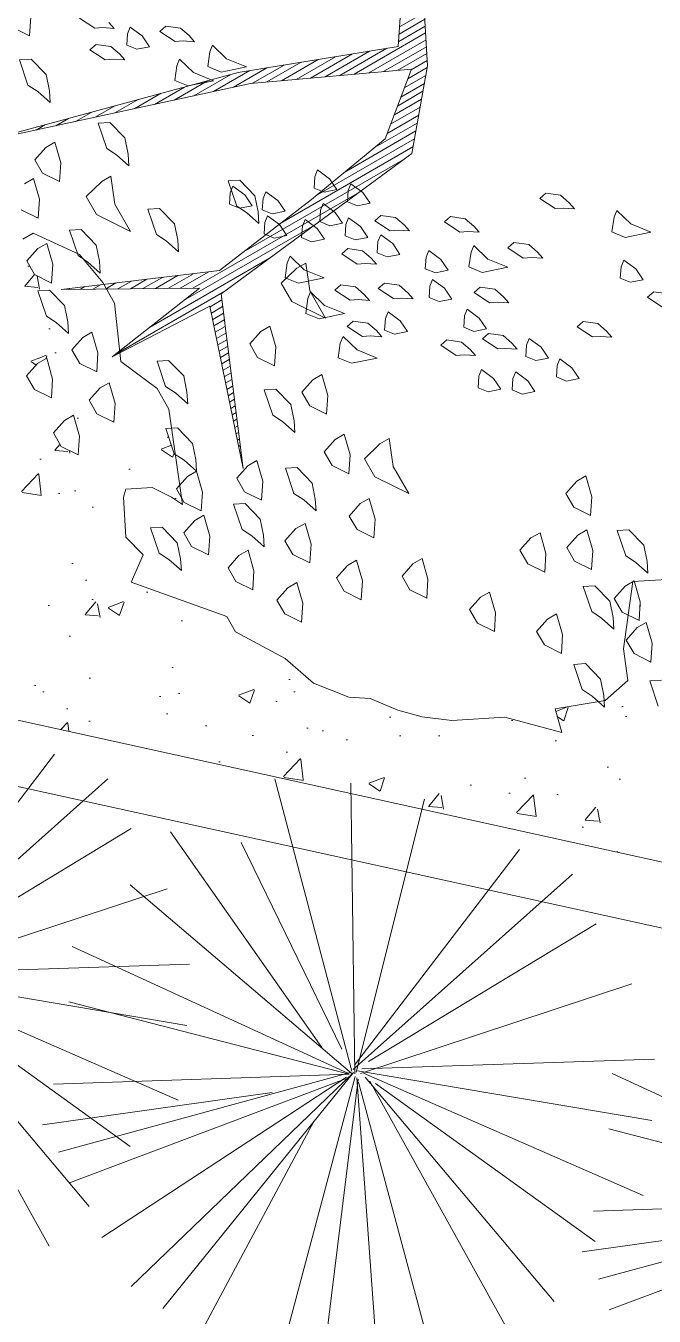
# Model space of a CAD drawing. Header units: metres. Extents: x 12093 to 20303, y 514 to 1412.
# Drawn here: x 19723.132 to 19724.595, y 698.431 to 701.434 of the extents above; entities that cross this region are included whole.
import ezdxf

# ---------------------------------------------------------------- set-up
doc = ezdxf.new("R2010")
doc.units = ezdxf.units.M
doc.layers.get('0').update_dxf_attribs({"lineweight": 13})
for name, color, linetype, lineweight in [('AMBI-GRASS', 104, 'Continuous', 20), ('ARBOLES', 52, 'Continuous', 13), ('grass', 64, 'Continuous', 13), ('MANZANAS-ORIGINALES', 147, 'Continuous', 9)]:
    doc.layers.add(name, color=color, linetype=linetype, lineweight=lineweight)
pattern_1 = [(50, (19136.99335, 73.14804), (0.36436934, -0.03187817), [0.0381, -0.4191]), (355, (19136.99335, 73.14804), (-0.07048565, 0.38211329), [0.03048, -0.33528]), (100.451, (19137.0237, 73.1454), (0.293885, 0.35023338), [0.03238, -0.35618]), (46.1842, (19136.99335, 73.24964), (0.54215808, -0.08408466), [0.05715, -0.62865]), (96.6356, (19137.03853, 73.24264), (0.47480847, 0.4948511), [0.04857, -0.53427]), (351.184, (19136.99335, 73.24964), (0.4748092, 0.49485024), [0.04572, -0.50292]), (21, (19137.04415, 73.22424), (0.30322976, -0.20453104), [0.0381, -0.4191]), (326, (19137.04415, 73.22424), (0.12360406, 0.36837593), [0.03048, -0.33528]), (71.4514, (19137.06942, 73.2072), (0.42683298, 0.16384572), [0.03238, -0.35618]), (37.5, (19136.99335, 73.14804), (0.006177207, 0.169110078), [0, -0.331216, 0, -0.34036, 0, -0.33655]), (7.5, (19136.99335, 73.14804), (0.133639325, 0.20036115), [0, -0.194056, 0, -0.323596, 0, -0.12827]), (327.5, (19136.88007, 73.14804), (0.27118119, -0.011457488), [0, -0.127, 0, -0.39624, 0, -0.52578]), (317.5, (19136.82927, 73.14804), (0.29625836, 0.05085298), [0, -0.1651, 0, -0.263144, 0, -0.37338])]

# ---------------------------------------------------------------- blocks, each defined once
blk = doc.blocks.new('ghgfghgh')
at = {"layer": 'ARBOLES', "lineweight": 20}
for p, q in [((20001.0953, 663.5894), (20001.1042, 663.7276)), ((20001.1301, 663.6982), (20001.1383, 663.5611)), ((20001.0965, 663.6076), (20001.1342, 663.6293)), ((20001.0972, 663.6184), (20001.1336, 663.6394)), ((20001.0306, 663.5487), (20001.1354, 663.6092)), ((20001.0958, 663.5967), (20001.1348, 663.6193)), ((20000.8603, 663.5513), (20001.0953, 663.5894)), ((20001.0093, 663.5468), (20001.0784, 663.5867)), ((20001.052, 663.5506), (20001.136, 663.5991)), ((20001.0734, 663.5525), (20001.1366, 663.589)), ((20000.9025, 663.5373), (20000.9527, 663.5663)), ((20000.9239, 663.5392), (20000.9778, 663.5704)), ((20000.9452, 663.5411), (20001.003, 663.5744)), ((20000.9666, 663.543), (20001.0281, 663.5785)), ((20000.9879, 663.5449), (20001.0532, 663.5826)), ((20001.0947, 663.5544), (20001.1372, 663.579)), ((20001.1141, 663.5552), (20001.1378, 663.5689)), ((20000.4846, 663.4496), (20000.8603, 663.5513)), ((20000.7953, 663.5171), (20000.8494, 663.5483)), ((20000.8242, 663.5234), (20000.8773, 663.554)), ((20000.8532, 663.5297), (20000.9025, 663.5581)), ((20001.1145, 663.5562), (20000.8784, 663.5351)), ((20000.8812, 663.5354), (20000.9276, 663.5622)), ((20001.0759, 663.4541), (20001.1145, 663.5562)), ((20001.1091, 663.5419), (20001.1378, 663.5585)), ((20001.1383, 663.5611), (20001.1151, 663.4324)), ((20000.8784, 663.5351), (20000.4846, 663.4496)), ((20000.7374, 663.5045), (20000.7814, 663.5299)), ((20000.7664, 663.5108), (20000.8154, 663.5391)), ((20001.099, 663.5152), (20001.1336, 663.5352)), ((20001.1041, 663.5285), (20001.1357, 663.5468)), ((20000.6795, 663.4919), (20000.7134, 663.5115)), ((20000.7085, 663.4982), (20000.7474, 663.5207)), ((20001.0889, 663.4885), (20001.1294, 663.5119)), ((20001.094, 663.5019), (20001.1315, 663.5236)), ((20000.6216, 663.4794), (20000.6455, 663.4931)), ((20000.6506, 663.4856), (20000.6795, 663.5023)), ((20001.0839, 663.4752), (20001.1273, 663.5003)), ((20000.5637, 663.4668), (20000.5775, 663.4747)), ((20000.5927, 663.4731), (20000.6115, 663.4839)), ((20001.0581, 663.4395), (20001.1231, 663.477)), ((20001.0788, 663.4619), (20001.1252, 663.4886)), ((20000.9678, 663.3651), (20001.0759, 663.4541)), ((20000.9733, 663.3697), (20001.1189, 663.4537)), ((20001.0157, 663.4046), (20001.121, 663.4654)), ((20000.9219, 663.3296), (20001.1168, 663.4421)), ((20001.1151, 663.4324), (20000.8351, 663.2264)), ((20000.8691, 663.2886), (20001.104, 663.4243)), ((20000.7938, 663.2347), (20001.0382, 663.3758)), ((20000.833, 663.2607), (20000.9678, 663.3651)), ((20000.7802, 663.2165), (20000.9723, 663.3274)), ((20000.73, 663.177), (20000.9065, 663.279)), ((20000.6008, 663.233), (20000.833, 663.2607)), ((20000.6837, 663.2337), (20000.7037, 663.2453)), ((20000.7021, 663.2339), (20000.7264, 663.248)), ((20000.7204, 663.2341), (20000.7492, 663.2507)), ((20000.7388, 663.2342), (20000.7719, 663.2534)), ((20000.7571, 663.2344), (20000.7947, 663.2561)), ((20000.7754, 663.2346), (20000.8174, 663.2588)), ((20000.8036, 663.2348), (20000.6008, 663.233)), ((20000.6103, 663.2331), (20000.6126, 663.2344)), ((20000.6287, 663.2332), (20000.6354, 663.2371)), ((20000.647, 663.2334), (20000.6581, 663.2398)), ((20000.6654, 663.2336), (20000.6809, 663.2425)), ((20000.6755, 663.1343), (20000.8036, 663.2348)), ((20000.6797, 663.1376), (20000.8406, 663.2305)), ((20000.8351, 663.2264), (20000.8676, 662.9704)), ((20000.8189, 663.2082), (20000.6755, 663.1343)), ((20000.8676, 662.9704), (20000.8189, 663.2082)), ((20000.8191, 663.2076), (20000.8362, 663.2175)), ((20000.821, 663.1983), (20000.8374, 663.2078)), ((20000.8229, 663.189), (20000.8387, 663.1981)), ((20000.8248, 663.1797), (20000.8399, 663.1884)), ((20000.8267, 663.1703), (20000.8411, 663.1787)), ((20000.8286, 663.161), (20000.8424, 663.169)), ((20000.8305, 663.1517), (20000.8436, 663.1592)), ((20000.8324, 663.1424), (20000.8448, 663.1495)), ((20000.8343, 663.133), (20000.8461, 663.1398)), ((20000.8362, 663.1237), (20000.8473, 663.1301)), ((20000.8381, 663.1144), (20000.8485, 663.1204)), ((20000.8401, 663.1051), (20000.8498, 663.1107)), ((20000.842, 663.0958), (20000.851, 663.101)), ((20000.8439, 663.0864), (20000.8522, 663.0913)), ((20000.8458, 663.0771), (20000.8535, 663.0816)), ((20000.8477, 663.0678), (20000.8547, 663.0718)), ((20000.8496, 663.0585), (20000.8559, 663.0621)), ((20000.8515, 663.0491), (20000.8572, 663.0524)), ((20000.8534, 663.0398), (20000.8584, 663.0427)), ((20000.8553, 663.0305), (20000.8597, 663.033)), ((20000.8572, 663.0212), (20000.8609, 663.0233)), ((20000.8591, 663.0118), (20000.8621, 663.0136)), ((20000.861, 663.0025), (20000.8634, 663.0039)), ((20000.8629, 662.9932), (20000.8646, 662.9941))]:
    blk.add_line(p, q, dxfattribs=at)
at = {"layer": 'grass'}
for p, q in [((20000.5543, 663.6051), (20000.5561, 663.6328)), ((20000.6499, 663.6161), (20000.6274, 663.631)), ((20000.6706, 663.6248), (20000.6784, 663.6159)), ((20000.5295, 663.6174), (20000.5543, 663.6051)), ((20000.6617, 663.617), (20000.6499, 663.6161)), ((20000.6784, 663.6159), (20000.6617, 663.617)), ((20000.698, 663.6079), (20000.6969, 663.5912)), ((20000.702, 663.6177), (20000.698, 663.6079)), ((20000.7196, 663.6048), (20000.702, 663.6177)), ((20000.7303, 663.589), (20000.7196, 663.6048)), ((20000.7452, 663.6115), (20000.7541, 663.6193)), ((20000.7677, 663.5966), (20000.7452, 663.6115)), ((20000.7541, 663.6193), (20000.7757, 663.6162)), ((20000.7757, 663.6162), (20000.7884, 663.6053)), ((20000.7884, 663.6053), (20000.7962, 663.5963)), ((20000.6428, 663.5847), (20000.6517, 663.5925)), ((20000.6517, 663.5925), (20000.6733, 663.5894)), ((20000.6733, 663.5894), (20000.686, 663.5785)), ((20000.6969, 663.5912), (20000.7116, 663.5852)), ((20000.7116, 663.5852), (20000.7303, 663.589)), ((20000.7795, 663.5975), (20000.7677, 663.5966)), ((20000.7962, 663.5963), (20000.7795, 663.5975)), ((20000.8227, 663.5912), (20000.8187, 663.5814)), ((20000.8432, 663.5714), (20000.8227, 663.5912)), ((20000.5393, 663.5698), (20000.5564, 663.5709)), ((20000.5518, 663.5327), (20000.5393, 663.5698)), ((20000.5564, 663.5709), (20000.5784, 663.5481)), ((20000.6653, 663.5698), (20000.6428, 663.5847)), ((20000.6771, 663.5707), (20000.6653, 663.5698)), ((20000.6938, 663.5696), (20000.6771, 663.5707)), ((20000.686, 663.5785), (20000.6938, 663.5696)), ((20000.7744, 663.5709), (20000.7704, 663.5611)), ((20000.7949, 663.5511), (20000.7744, 663.5709)), ((20000.8187, 663.5814), (20000.8156, 663.5598)), ((20000.8727, 663.5594), (20000.8432, 663.5714)), ((20000.5784, 663.5481), (20000.5833, 663.5243)), ((20000.7704, 663.5611), (20000.7673, 663.5395)), ((20000.8243, 663.5391), (20000.7949, 663.5511)), ((20000.8156, 663.5598), (20000.8352, 663.5518)), ((20000.8352, 663.5518), (20000.8727, 663.5594)), ((20000.5661, 663.5233), (20000.5518, 663.5327)), ((20000.7673, 663.5395), (20000.7869, 663.5315)), ((20000.7869, 663.5315), (20000.8243, 663.5391)), ((20000.5843, 663.5072), (20000.5661, 663.5233)), ((20000.5833, 663.5243), (20000.5843, 663.5072)), ((20000.6549, 663.477), (20000.672, 663.478)), ((20000.6674, 663.4399), (20000.6549, 663.477)), ((20000.672, 663.478), (20000.694, 663.4553)), ((20000.694, 663.4553), (20000.6989, 663.4315)), ((20000.5779, 663.4414), (20000.5618, 663.4233)), ((20000.5912, 663.4491), (20000.5779, 663.4414)), ((20000.5999, 663.4187), (20000.5912, 663.4491)), ((20000.6818, 663.4305), (20000.6674, 663.4399)), ((20000.5618, 663.4233), (20000.5733, 663.4033)), ((20000.5981, 663.3911), (20000.5999, 663.4187)), ((20000.6999, 663.4144), (20000.6818, 663.4305)), ((20000.6989, 663.4315), (20000.6999, 663.4144)), ((20000.56, 663.3956), (20000.5467, 663.388)), ((20000.5687, 663.3652), (20000.56, 663.3956)), ((20000.5733, 663.4033), (20000.5981, 663.3911)), ((20000.6733, 663.399), (20000.66, 663.3913)), ((20000.6792, 663.3581), (20000.6733, 663.399)), ((20000.9727, 663.3984), (20000.9716, 663.3817)), ((20000.9767, 663.4082), (20000.9727, 663.3984)), ((20000.9943, 663.3953), (20000.9767, 663.4082)), ((20000.66, 663.3913), (20000.6373, 663.3693)), ((20000.8457, 663.3922), (20000.8629, 663.3932)), ((20000.8583, 663.3551), (20000.8457, 663.3922)), ((20000.8527, 663.3845), (20000.8486, 663.3747)), ((20000.8703, 663.3716), (20000.8527, 663.3845)), ((20000.8629, 663.3932), (20000.8849, 663.3704)), ((20000.9716, 663.3817), (20000.9863, 663.3756)), ((20000.9863, 663.3756), (20001.005, 663.3794)), ((20001.005, 663.3794), (20000.9943, 663.3953)), ((20001.0217, 663.3783), (20001.0206, 663.3616)), ((20001.0257, 663.3881), (20001.0217, 663.3783)), ((20001.0433, 663.3752), (20001.0257, 663.3881)), ((20000.567, 663.3376), (20000.5687, 663.3652)), ((20000.6373, 663.3693), (20000.6526, 663.3427)), ((20000.7023, 663.3182), (20000.6792, 663.3581)), ((20000.8486, 663.3747), (20000.8475, 663.358)), ((20000.8475, 663.358), (20000.8622, 663.352)), ((20000.881, 663.3558), (20000.8703, 663.3716)), ((20000.8849, 663.3704), (20000.8897, 663.3466)), ((20000.8968, 663.3665), (20000.8957, 663.3498)), ((20000.9008, 663.3763), (20000.8968, 663.3665)), ((20000.9184, 663.3634), (20000.9008, 663.3763)), ((20000.9291, 663.3476), (20000.9184, 663.3634)), ((20000.9852, 663.3589), (20000.9812, 663.3491)), ((20001.0028, 663.346), (20000.9852, 663.3589)), ((20001.0206, 663.3616), (20001.0353, 663.3556)), ((20001.0353, 663.3556), (20001.054, 663.3594)), ((20001.054, 663.3594), (20001.0433, 663.3752)), ((20001.3028, 663.3664), (20001.3118, 663.3742)), ((20001.3254, 663.3515), (20001.3028, 663.3664)), ((20001.3118, 663.3742), (20001.3334, 663.3711)), ((20001.3334, 663.3711), (20001.3461, 663.3601)), ((20001.3461, 663.3601), (20001.3539, 663.3512)), ((20000.5421, 663.3499), (20000.567, 663.3376)), ((20000.6526, 663.3427), (20000.7023, 663.3182)), ((20000.7278, 663.3507), (20000.745, 663.3517)), ((20000.7404, 663.3136), (20000.7278, 663.3507)), ((20000.745, 663.3517), (20000.767, 663.329)), ((20000.8726, 663.3456), (20000.8583, 663.3551)), ((20000.8622, 663.352), (20000.881, 663.3558)), ((20000.8908, 663.3295), (20000.8726, 663.3456)), ((20000.8897, 663.3466), (20000.8908, 663.3295)), ((20000.8957, 663.3498), (20000.9104, 663.3438)), ((20000.9035, 663.3409), (20000.8994, 663.3311)), ((20000.9211, 663.328), (20000.9035, 663.3409)), ((20000.9104, 663.3438), (20000.9291, 663.3476)), ((20000.9812, 663.3491), (20000.9801, 663.3324)), ((20001.0135, 663.3302), (20001.0028, 663.346)), ((20001.0607, 663.3338), (20001.0696, 663.3416)), ((20001.0696, 663.3416), (20001.0912, 663.3385)), ((20001.163, 663.332), (20001.1719, 663.3398)), ((20001.1719, 663.3398), (20001.1935, 663.3367)), ((20001.3372, 663.3523), (20001.3254, 663.3515)), ((20001.3539, 663.3512), (20001.3372, 663.3523)), ((20001.4118, 663.339), (20001.4087, 663.3174)), ((20001.4158, 663.3488), (20001.4118, 663.339)), ((20001.4363, 663.329), (20001.4158, 663.3488)), ((20000.6127, 663.3197), (20000.6299, 663.3207)), ((20000.6299, 663.3207), (20000.6519, 663.298)), ((20000.767, 663.329), (20000.7718, 663.3052)), ((20000.8994, 663.3311), (20000.8983, 663.3144)), ((20000.9318, 663.3121), (20000.9211, 663.328)), ((20000.9545, 663.3257), (20000.9534, 663.309)), ((20000.9585, 663.3355), (20000.9545, 663.3257)), ((20000.9761, 663.3226), (20000.9585, 663.3355)), ((20000.9868, 663.3068), (20000.9761, 663.3226)), ((20000.9801, 663.3324), (20000.9948, 663.3264)), ((20000.9948, 663.3264), (20001.0135, 663.3302)), ((20001.0184, 663.3282), (20001.0173, 663.3115)), ((20001.0224, 663.338), (20001.0184, 663.3282)), ((20001.04, 663.3251), (20001.0224, 663.338)), ((20001.0507, 663.3093), (20001.04, 663.3251)), ((20001.0832, 663.3189), (20001.0607, 663.3338)), ((20001.0912, 663.3385), (20001.1039, 663.3276)), ((20001.1039, 663.3276), (20001.1117, 663.3187)), ((20001.1855, 663.3171), (20001.163, 663.332)), ((20001.1935, 663.3367), (20001.2062, 663.3258)), ((20001.2062, 663.3258), (20001.214, 663.3169)), ((20001.4657, 663.317), (20001.4363, 663.329)), ((20000.5593, 663.3153), (20000.5442, 663.3066)), ((20000.6277, 663.2842), (20000.5593, 663.3153)), ((20000.6253, 663.2826), (20000.6127, 663.3197)), ((20000.7547, 663.3041), (20000.7404, 663.3136)), ((20000.7729, 663.288), (20000.7547, 663.3041)), ((20000.7718, 663.3052), (20000.7729, 663.288)), ((20000.8983, 663.3144), (20000.913, 663.3084)), ((20000.913, 663.3084), (20000.9318, 663.3121)), ((20000.9534, 663.309), (20000.9681, 663.303)), ((20000.9681, 663.303), (20000.9868, 663.3068)), ((20001.0173, 663.3115), (20001.032, 663.3055)), ((20001.032, 663.3055), (20001.0507, 663.3093)), ((20001.0654, 663.3033), (20001.0643, 663.2866)), ((20001.0694, 663.3131), (20001.0654, 663.3033)), ((20001.087, 663.3002), (20001.0694, 663.3131)), ((20001.095, 663.3198), (20001.0832, 663.3189)), ((20001.1117, 663.3187), (20001.095, 663.3198)), ((20001.1973, 663.318), (20001.1855, 663.3171)), ((20001.214, 663.3169), (20001.1973, 663.318)), ((20001.2561, 663.294), (20001.265, 663.3018)), ((20001.265, 663.3018), (20001.2866, 663.2987)), ((20001.4087, 663.3174), (20001.4283, 663.3094)), ((20001.4283, 663.3094), (20001.4657, 663.317)), ((20000.5662, 663.2928), (20000.5501, 663.2747)), ((20000.5795, 663.3005), (20000.5662, 663.2928)), ((20000.5882, 663.2701), (20000.5795, 663.3005)), ((20000.6396, 663.2732), (20000.6253, 663.2826)), ((20000.6615, 663.2432), (20000.6277, 663.2842)), ((20000.6519, 663.298), (20000.6568, 663.2742)), ((20001.0122, 663.285), (20001.0211, 663.2928)), ((20001.0347, 663.2701), (20001.0122, 663.285)), ((20001.0211, 663.2928), (20001.0427, 663.2897)), ((20001.0427, 663.2897), (20001.0554, 663.2788)), ((20001.0643, 663.2866), (20001.079, 663.2806)), ((20001.079, 663.2806), (20001.0977, 663.2843)), ((20001.0977, 663.2843), (20001.087, 663.3002)), ((20001.14, 663.2899), (20001.136, 663.2801)), ((20001.1576, 663.277), (20001.14, 663.2899)), ((20001.202, 663.2875), (20001.1989, 663.2659)), ((20001.206, 663.2973), (20001.202, 663.2875)), ((20001.2265, 663.2775), (20001.206, 663.2973)), ((20001.2786, 663.279), (20001.2561, 663.294)), ((20001.2866, 663.2987), (20001.2993, 663.2877)), ((20001.2993, 663.2877), (20001.3071, 663.2788)), ((20000.5501, 663.2747), (20000.5616, 663.2547)), ((20000.5864, 663.2424), (20000.5882, 663.2701)), ((20000.6578, 663.257), (20000.6396, 663.2732)), ((20000.6568, 663.2742), (20000.6578, 663.257)), ((20000.9463, 663.264), (20000.9235, 663.242)), ((20000.9324, 663.2718), (20000.9293, 663.2502)), ((20000.9364, 663.2816), (20000.9324, 663.2718)), ((20000.9569, 663.2618), (20000.9364, 663.2816)), ((20000.9596, 663.2717), (20000.9463, 663.264)), ((20000.9655, 663.2308), (20000.9596, 663.2717)), ((20001.0465, 663.271), (20001.0347, 663.2701)), ((20001.0632, 663.2699), (20001.0465, 663.271)), ((20001.0554, 663.2788), (20001.0632, 663.2699)), ((20001.136, 663.2801), (20001.1349, 663.2634)), ((20001.1349, 663.2634), (20001.1496, 663.2574)), ((20001.1683, 663.2612), (20001.1576, 663.277)), ((20001.1989, 663.2659), (20001.2185, 663.2579)), ((20001.2185, 663.2579), (20001.2559, 663.2655)), ((20001.2559, 663.2655), (20001.2265, 663.2775)), ((20001.2904, 663.2799), (20001.2786, 663.279)), ((20001.3071, 663.2788), (20001.2904, 663.2799)), ((20001.4221, 663.2662), (20001.4209, 663.2495)), ((20001.4261, 663.276), (20001.4221, 663.2662)), ((20001.4437, 663.2631), (20001.4261, 663.276)), ((20000.5616, 663.2547), (20000.5864, 663.2424)), ((20000.9293, 663.2502), (20000.9489, 663.2422)), ((20000.9489, 663.2422), (20000.9863, 663.2498)), ((20000.9863, 663.2498), (20000.9569, 663.2618)), ((20001.1456, 663.2476), (20001.1416, 663.2378)), ((20001.1632, 663.2347), (20001.1456, 663.2476)), ((20001.1496, 663.2574), (20001.1683, 663.2612)), ((20001.4209, 663.2495), (20001.4356, 663.2434)), ((20001.4356, 663.2434), (20001.4544, 663.2472)), ((20001.4544, 663.2472), (20001.4437, 663.2631)), ((20000.5665, 663.2309), (20000.5836, 663.232)), ((20000.579, 663.1938), (20000.5665, 663.2309)), ((20000.5836, 663.232), (20000.6056, 663.2092)), ((20000.6789, 663.2129), (20000.6615, 663.2432)), ((20000.9235, 663.242), (20000.9389, 663.2154)), ((20000.9665, 663.2293), (20000.9625, 663.2195)), ((20000.9885, 663.1909), (20000.9655, 663.2308)), ((20000.987, 663.2095), (20000.9665, 663.2293)), ((20001.0019, 663.232), (20001.0109, 663.2398)), ((20001.0244, 663.2171), (20001.0019, 663.232)), ((20001.0109, 663.2398), (20001.0325, 663.2367)), ((20001.0325, 663.2367), (20001.0452, 663.2257)), ((20001.0452, 663.2257), (20001.053, 663.2168)), ((20001.0659, 663.2344), (20001.0748, 663.2422)), ((20001.0884, 663.2195), (20001.0659, 663.2344)), ((20001.0748, 663.2422), (20001.0964, 663.2391)), ((20001.0964, 663.2391), (20001.1091, 663.2282)), ((20001.1091, 663.2282), (20001.1169, 663.2193)), ((20001.1416, 663.2378), (20001.1405, 663.2211)), ((20001.1739, 663.2189), (20001.1632, 663.2347)), ((20001.2064, 663.2285), (20001.2153, 663.2363)), ((20001.2289, 663.2135), (20001.2064, 663.2285)), ((20001.2153, 663.2363), (20001.237, 663.2332)), ((20001.237, 663.2332), (20001.2497, 663.2222)), ((20001.461, 663.2216), (20001.47, 663.2294)), ((20001.47, 663.2294), (20001.4916, 663.2263)), ((20000.6056, 663.2092), (20000.6105, 663.1854)), ((20000.688, 663.1274), (20000.6789, 663.2129)), ((20000.9389, 663.2154), (20000.9885, 663.1909)), ((20000.9625, 663.2195), (20000.9594, 663.1979)), ((20001.0164, 663.1975), (20000.987, 663.2095)), ((20001.0363, 663.218), (20001.0244, 663.2171)), ((20001.053, 663.2168), (20001.0363, 663.218)), ((20001.1002, 663.2204), (20001.0884, 663.2195)), ((20001.1169, 663.2193), (20001.1002, 663.2204)), ((20001.1405, 663.2211), (20001.1552, 663.2151)), ((20001.1552, 663.2151), (20001.1739, 663.2189)), ((20001.2407, 663.2144), (20001.2289, 663.2135)), ((20001.2574, 663.2133), (20001.2407, 663.2144)), ((20001.2497, 663.2222), (20001.2574, 663.2133)), ((20001.4835, 663.2067), (20001.461, 663.2216)), ((20000.5934, 663.1844), (20000.579, 663.1938)), ((20000.9594, 663.1979), (20000.979, 663.1899)), ((20000.979, 663.1899), (20001.0164, 663.1975)), ((20001.0764, 663.1901), (20001.0752, 663.1734)), ((20001.0804, 663.1999), (20001.0764, 663.1901)), ((20001.098, 663.187), (20001.0804, 663.1999)), ((20001.1924, 663.1942), (20001.1913, 663.1775)), ((20001.1964, 663.204), (20001.1924, 663.1942)), ((20001.214, 663.191), (20001.1964, 663.204)), ((20001.2247, 663.1752), (20001.214, 663.191)), ((20000.6115, 663.1683), (20000.5934, 663.1844)), ((20000.6105, 663.1854), (20000.6115, 663.1683)), ((20000.6458, 663.1703), (20000.6325, 663.1627)), ((20000.6545, 663.1399), (20000.6458, 663.1703)), ((20000.8934, 663.1714), (20000.8773, 663.1533)), ((20000.9067, 663.1791), (20000.8934, 663.1714)), ((20000.9154, 663.1487), (20000.9067, 663.1791)), ((20001.0202, 663.1787), (20001.0291, 663.1865)), ((20001.0427, 663.1638), (20001.0202, 663.1787)), ((20001.0291, 663.1865), (20001.0507, 663.1834)), ((20001.0507, 663.1834), (20001.0634, 663.1725)), ((20001.0634, 663.1725), (20001.0712, 663.1636)), ((20001.0752, 663.1734), (20001.0899, 663.1674)), ((20001.0899, 663.1674), (20001.1087, 663.1712)), ((20001.1087, 663.1712), (20001.098, 663.187)), ((20001.1913, 663.1775), (20001.206, 663.1714)), ((20001.206, 663.1714), (20001.2247, 663.1752)), ((20001.3575, 663.1782), (20001.3664, 663.186)), ((20001.38, 663.1632), (20001.3575, 663.1782)), ((20001.3664, 663.186), (20001.388, 663.1828)), ((20001.388, 663.1828), (20001.4007, 663.1719)), ((20001.4007, 663.1719), (20001.4085, 663.163)), ((20000.6325, 663.1627), (20000.6164, 663.1445)), ((20000.8773, 663.1533), (20000.8888, 663.1333)), ((20001.0102, 663.1542), (20001.0071, 663.1326)), ((20001.0142, 663.164), (20001.0102, 663.1542)), ((20001.0347, 663.1442), (20001.0142, 663.164)), ((20001.0545, 663.1647), (20001.0427, 663.1638)), ((20001.0712, 663.1636), (20001.0545, 663.1647)), ((20001.1577, 663.1512), (20001.1666, 663.159)), ((20001.1802, 663.1362), (20001.1577, 663.1512)), ((20001.1666, 663.159), (20001.1882, 663.1558)), ((20001.1882, 663.1558), (20001.2009, 663.1449)), ((20001.2187, 663.1605), (20001.2276, 663.1683)), ((20001.2412, 663.1456), (20001.2187, 663.1605)), ((20001.2276, 663.1683), (20001.2492, 663.1652)), ((20001.2492, 663.1652), (20001.2619, 663.1543)), ((20001.2619, 663.1543), (20001.2697, 663.1454)), ((20001.2835, 663.1512), (20001.2824, 663.1345)), ((20001.2875, 663.161), (20001.2835, 663.1512)), ((20001.3051, 663.1481), (20001.2875, 663.161)), ((20001.3918, 663.1641), (20001.38, 663.1632)), ((20001.4085, 663.163), (20001.3918, 663.1641)), ((20000.5793, 663.1319), (20000.566, 663.1243)), ((20000.588, 663.1015), (20000.5793, 663.1319)), ((20000.6164, 663.1445), (20000.6279, 663.1245)), ((20000.6527, 663.1123), (20000.6545, 663.1399)), ((20000.8888, 663.1333), (20000.9136, 663.121)), ((20000.9136, 663.121), (20000.9154, 663.1487)), ((20001.0071, 663.1326), (20001.0267, 663.1246)), ((20001.0267, 663.1246), (20001.0641, 663.1322)), ((20001.0641, 663.1322), (20001.0347, 663.1442)), ((20001.192, 663.1371), (20001.1802, 663.1362)), ((20001.2087, 663.136), (20001.192, 663.1371)), ((20001.2009, 663.1449), (20001.2087, 663.136)), ((20001.253, 663.1465), (20001.2412, 663.1456)), ((20001.2697, 663.1454), (20001.253, 663.1465)), ((20001.2824, 663.1345), (20001.2971, 663.1285)), ((20001.2971, 663.1285), (20001.3158, 663.1323)), ((20001.3158, 663.1323), (20001.3051, 663.1481)), ((20001.3325, 663.1312), (20001.3285, 663.1214)), ((20001.3501, 663.1182), (20001.3325, 663.1312)), ((20000.566, 663.1243), (20000.5499, 663.1061)), ((20000.6279, 663.1245), (20000.6527, 663.1123)), ((20000.7412, 663.0875), (20000.688, 663.1274)), ((20000.7412, 663.1279), (20000.7583, 663.1289)), ((20000.7538, 663.0908), (20000.7412, 663.1279)), ((20000.7583, 663.1289), (20000.7804, 663.1062)), ((20001.2174, 663.1153), (20001.2134, 663.1055)), ((20001.235, 663.1024), (20001.2174, 663.1153)), ((20001.2675, 663.112), (20001.2635, 663.1022)), ((20001.2851, 663.0991), (20001.2675, 663.112)), ((20001.3285, 663.1214), (20001.3274, 663.1046)), ((20001.3608, 663.1024), (20001.3501, 663.1182)), ((20000.5499, 663.1061), (20000.5614, 663.0862)), ((20000.5862, 663.0739), (20000.588, 663.1015)), ((20000.6709, 663.0962), (20000.6576, 663.0885)), ((20000.6796, 663.0657), (20000.6709, 663.0962)), ((20000.7804, 663.1062), (20000.7852, 663.0824)), ((20000.9699, 663.1003), (20000.9538, 663.0822)), ((20000.9832, 663.108), (20000.9699, 663.1003)), ((20000.9919, 663.0776), (20000.9832, 663.108)), ((20001.2134, 663.1055), (20001.2123, 663.0888)), ((20001.2457, 663.0866), (20001.235, 663.1024)), ((20001.2635, 663.1022), (20001.2624, 663.0855)), ((20001.2958, 663.0833), (20001.2851, 663.0991)), ((20001.3274, 663.1046), (20001.3421, 663.0986)), ((20001.3421, 663.0986), (20001.3608, 663.1024)), ((20000.5614, 663.0862), (20000.5862, 663.0739)), ((20000.6576, 663.0885), (20000.6415, 663.0703)), ((20000.7587, 663.0573), (20000.7412, 663.0875)), ((20000.7681, 663.0814), (20000.7538, 663.0908)), ((20000.7862, 663.0652), (20000.7681, 663.0814)), ((20000.7852, 663.0824), (20000.7862, 663.0652)), ((20000.8985, 663.0857), (20000.9157, 663.0868)), ((20000.9111, 663.0487), (20000.8985, 663.0857)), ((20000.9157, 663.0868), (20000.9377, 663.064)), ((20000.9538, 663.0822), (20000.9653, 663.0622)), ((20000.9901, 663.05), (20000.9919, 663.0776)), ((20001.2123, 663.0888), (20001.227, 663.0828)), ((20001.227, 663.0828), (20001.2457, 663.0866)), ((20001.2624, 663.0855), (20001.2771, 663.0795)), ((20001.2771, 663.0795), (20001.2958, 663.0833)), ((20000.6415, 663.0703), (20000.653, 663.0504)), ((20000.6778, 663.0381), (20000.6796, 663.0657)), ((20000.7788, 662.9176), (20000.7587, 663.0573)), ((20000.9377, 663.064), (20000.9425, 663.0402)), ((20000.9653, 663.0622), (20000.9901, 663.05)), ((20000.6054, 663.0406), (20000.5893, 663.0225)), ((20000.6187, 663.0483), (20000.6054, 663.0406)), ((20000.6274, 663.0179), (20000.6187, 663.0483)), ((20000.653, 663.0504), (20000.6778, 663.0381)), ((20000.9254, 663.0392), (20000.9111, 663.0487)), ((20000.9436, 663.0231), (20000.9254, 663.0392)), ((20000.9425, 663.0402), (20000.9436, 663.0231)), ((20000.5893, 663.0225), (20000.6008, 663.0025)), ((20000.6256, 662.9903), (20000.6274, 663.0179)), ((20000.754, 663.0289), (20000.7712, 663.0299)), ((20000.7666, 662.9918), (20000.754, 663.0289)), ((20000.7712, 663.0299), (20000.7932, 663.0072)), ((20001.016, 663.0206), (20001.0027, 663.0129)), ((20001.0247, 662.9901), (20001.016, 663.0206)), ((20000.6008, 663.0025), (20000.6256, 662.9903)), ((20000.7932, 663.0072), (20000.798, 662.9834)), ((20001.0027, 663.0129), (20000.9865, 662.9947)), ((20001.0684, 663.0065), (20001.0456, 662.9845)), ((20001.0817, 663.0142), (20001.0684, 663.0065)), ((20001.0876, 662.9733), (20001.0817, 663.0142)), ((20000.7809, 662.9824), (20000.7666, 662.9918)), ((20000.7991, 662.9663), (20000.7809, 662.9824)), ((20000.798, 662.9834), (20000.7991, 662.9663)), ((20000.8649, 662.9839), (20000.8658, 662.9844)), ((20000.8876, 662.9819), (20000.8743, 662.9742)), ((20000.8963, 662.9515), (20000.8876, 662.9819)), ((20000.9865, 662.9947), (20000.9981, 662.9748)), ((20001.0229, 662.9625), (20001.0247, 662.9901)), ((20001.0456, 662.9845), (20001.061, 662.9579)), ((20000.7991, 662.9663), (20000.7858, 662.9586)), ((20000.8078, 662.9358), (20000.7991, 662.9663)), ((20000.8743, 662.9742), (20000.8582, 662.9561)), ((20000.8668, 662.9746), (20000.8671, 662.9747)), ((20000.9295, 662.9707), (20000.9467, 662.9717)), ((20000.9421, 662.9336), (20000.9295, 662.9707)), ((20000.9467, 662.9717), (20000.9687, 662.9489)), ((20000.9981, 662.9748), (20001.0229, 662.9625)), ((20001.1106, 662.9334), (20001.0876, 662.9733)), ((20000.6953, 662.94), (20000.7343, 662.9423)), ((20000.7343, 662.9423), (20000.7625, 662.9284)), ((20000.7858, 662.9586), (20000.7697, 662.9404)), ((20000.8582, 662.9561), (20000.8697, 662.9361)), ((20000.8945, 662.9238), (20000.8963, 662.9515)), ((20000.9687, 662.9489), (20000.9735, 662.9251)), ((20001.061, 662.9579), (20001.1106, 662.9334)), ((20001.3572, 662.9516), (20001.3411, 662.9334)), ((20001.3705, 662.9593), (20001.3572, 662.9516)), ((20001.3792, 662.9288), (20001.3705, 662.9593)), ((20000.6921, 662.928), (20000.6953, 662.94)), ((20000.6956, 662.8695), (20000.6921, 662.928)), ((20000.7625, 662.9284), (20000.7788, 662.9176)), ((20000.7697, 662.9404), (20000.7812, 662.9205)), ((20000.806, 662.9082), (20000.8078, 662.9358)), ((20000.8697, 662.9361), (20000.8945, 662.9238)), ((20000.9564, 662.9241), (20000.9421, 662.9336)), ((20000.9746, 662.908), (20000.9564, 662.9241)), ((20000.9735, 662.9251), (20000.9746, 662.908)), ((20001.0526, 662.9264), (20001.0393, 662.9188)), ((20001.0613, 662.896), (20001.0526, 662.9264)), ((20001.3411, 662.9334), (20001.3526, 662.9135)), ((20001.3774, 662.9012), (20001.3792, 662.9288)), ((20000.7812, 662.9205), (20000.806, 662.9082)), ((20000.8536, 662.9179), (20000.8707, 662.919)), ((20000.8661, 662.8809), (20000.8536, 662.9179)), ((20000.8707, 662.919), (20000.8927, 662.8962)), ((20001.0393, 662.9188), (20001.0232, 662.9006)), ((20001.3526, 662.9135), (20001.3774, 662.9012)), ((20000.7965, 662.8939), (20000.7804, 662.8757)), ((20000.8098, 662.9016), (20000.7965, 662.8939)), ((20000.8185, 662.8711), (20000.8098, 662.9016)), ((20000.8927, 662.8962), (20000.8976, 662.8724)), ((20000.9584, 662.8898), (20000.9451, 662.8822)), ((20000.9672, 662.8594), (20000.9584, 662.8898)), ((20001.0232, 662.9006), (20001.0347, 662.8807)), ((20001.0595, 662.8684), (20001.0613, 662.896)), ((20000.7207, 662.8437), (20000.6956, 662.8695)), ((20000.7318, 662.8831), (20000.749, 662.8841)), ((20000.7444, 662.846), (20000.7318, 662.8831)), ((20000.749, 662.8841), (20000.771, 662.8614)), ((20000.7804, 662.8757), (20000.7919, 662.8558)), ((20000.8168, 662.8435), (20000.8185, 662.8711)), ((20000.8804, 662.8714), (20000.8661, 662.8809)), ((20000.8986, 662.8553), (20000.8804, 662.8714)), ((20000.8976, 662.8724), (20000.8986, 662.8553)), ((20000.9451, 662.8822), (20000.929, 662.864)), ((20001.0347, 662.8807), (20001.0595, 662.8684)), ((20001.2899, 662.8685), (20001.2738, 662.8503)), ((20001.3032, 662.8761), (20001.2899, 662.8685)), ((20001.3119, 662.8457), (20001.3032, 662.8761)), ((20001.3585, 662.8726), (20001.3424, 662.8544)), ((20001.3718, 662.8802), (20001.3585, 662.8726)), ((20001.3805, 662.8498), (20001.3718, 662.8802)), ((20001.4165, 662.8795), (20001.4337, 662.8805)), ((20001.4291, 662.8424), (20001.4165, 662.8795)), ((20001.4337, 662.8805), (20001.4557, 662.8578)), ((20000.771, 662.8614), (20000.7758, 662.8376)), ((20000.7919, 662.8558), (20000.8168, 662.8435)), ((20000.8748, 662.8504), (20000.8615, 662.8427)), ((20000.8835, 662.82), (20000.8748, 662.8504)), ((20000.929, 662.864), (20000.9406, 662.844)), ((20000.9654, 662.8318), (20000.9672, 662.8594)), ((20001.2738, 662.8503), (20001.2853, 662.8303)), ((20001.3424, 662.8544), (20001.3539, 662.8345)), ((20001.3787, 662.8222), (20001.3805, 662.8498)), ((20001.4557, 662.8578), (20001.4606, 662.834)), ((20000.7035, 662.8035), (20000.7207, 662.8437)), ((20000.7587, 662.8366), (20000.7444, 662.846)), ((20000.7769, 662.8205), (20000.7587, 662.8366)), ((20000.7758, 662.8376), (20000.7769, 662.8205)), ((20000.8615, 662.8427), (20000.8454, 662.8246)), ((20000.9406, 662.844), (20000.9654, 662.8318)), ((20001.0206, 662.8282), (20001.0045, 662.81)), ((20001.0339, 662.8359), (20001.0206, 662.8282)), ((20001.0426, 662.8055), (20001.0339, 662.8359)), ((20001.1168, 662.8305), (20001.1007, 662.8124)), ((20001.1301, 662.8382), (20001.1168, 662.8305)), ((20001.1388, 662.8078), (20001.1301, 662.8382)), ((20001.2853, 662.8303), (20001.3102, 662.8181)), ((20001.3102, 662.8181), (20001.3119, 662.8457)), ((20001.3539, 662.8345), (20001.3787, 662.8222)), ((20001.4434, 662.8329), (20001.4291, 662.8424)), ((20001.4616, 662.8168), (20001.4434, 662.8329)), ((20001.4606, 662.834), (20001.4616, 662.8168)), ((20000.8454, 662.8246), (20000.8569, 662.8046)), ((20000.8817, 662.7924), (20000.8835, 662.82)), ((20001.0045, 662.81), (20001.016, 662.7901)), ((20001.1007, 662.8124), (20001.1122, 662.7924)), ((20000.8435, 662.7532), (20000.7035, 662.8035)), ((20000.8569, 662.8046), (20000.8817, 662.7924)), ((20000.9332, 662.7954), (20000.917, 662.7773)), ((20000.9465, 662.8031), (20000.9332, 662.7954)), ((20000.9552, 662.7727), (20000.9465, 662.8031)), ((20001.016, 662.7901), (20001.0408, 662.7778)), ((20001.0408, 662.7778), (20001.0426, 662.8055)), ((20001.1122, 662.7924), (20001.137, 662.7802)), ((20001.137, 662.7802), (20001.1388, 662.8078)), ((20001.3664, 662.7974), (20001.3836, 662.7984)), ((20001.379, 662.7603), (20001.3664, 662.7974)), ((20001.3836, 662.7984), (20001.4056, 662.7756)), ((20001.4283, 662.7976), (20001.4122, 662.7795)), ((20001.4392, 662.8046), (20001.4255, 662.7059)), ((20001.4416, 662.8053), (20001.4283, 662.7976)), ((20001.4977, 662.8081), (20001.4392, 662.8046)), ((20001.4503, 662.7749), (20001.4416, 662.8053)), ((20000.917, 662.7773), (20000.9286, 662.7573)), ((20000.9534, 662.7451), (20000.9552, 662.7727)), ((20001.216, 662.7815), (20001.1999, 662.7633)), ((20001.2293, 662.7891), (20001.216, 662.7815)), ((20001.2381, 662.7587), (20001.2293, 662.7891)), ((20001.4056, 662.7756), (20001.4104, 662.7519)), ((20001.4122, 662.7795), (20001.4237, 662.7595)), ((20001.4486, 662.7473), (20001.4503, 662.7749)), ((20000.8566, 662.7305), (20000.8435, 662.7532)), ((20000.9286, 662.7573), (20000.9534, 662.7451)), ((20001.1999, 662.7633), (20001.2115, 662.7434)), ((20001.2363, 662.7311), (20001.2381, 662.7587)), ((20001.3276, 662.7572), (20001.3143, 662.7495)), ((20001.3363, 662.7268), (20001.3276, 662.7572)), ((20001.3933, 662.7508), (20001.379, 662.7603)), ((20001.4237, 662.7595), (20001.4486, 662.7473)), ((20001.2115, 662.7434), (20001.2363, 662.7311)), ((20001.3143, 662.7495), (20001.2982, 662.7314)), ((20001.4115, 662.7347), (20001.3933, 662.7508)), ((20001.4104, 662.7519), (20001.4115, 662.7347)), ((20001.4458, 662.7368), (20001.4296, 662.7186)), ((20001.459, 662.7445), (20001.4458, 662.7368)), ((20001.4678, 662.714), (20001.459, 662.7445)), ((20000.9294, 662.6918), (20000.8566, 662.7305)), ((20001.2982, 662.7314), (20001.3097, 662.7114)), ((20001.3345, 662.6991), (20001.3363, 662.7268)), ((20001.4296, 662.7186), (20001.4412, 662.6987)), ((20001.3097, 662.7114), (20001.3345, 662.6991)), ((20001.4255, 662.7059), (20001.4322, 662.6594)), ((20001.4412, 662.6987), (20001.466, 662.6864)), ((20001.466, 662.6864), (20001.4678, 662.714)), ((20000.9707, 662.6552), (20000.9294, 662.6918)), ((20001.3527, 662.683), (20001.3698, 662.6841)), ((20001.3652, 662.6459), (20001.3527, 662.683)), ((20001.3698, 662.6841), (20001.3918, 662.6613)), ((20001.3918, 662.6613), (20001.3967, 662.6375)), ((20001.4322, 662.6594), (20001.3988, 662.63)), ((20001.4642, 662.6588), (20001.4813, 662.6598)), ((20001.4767, 662.6217), (20001.4642, 662.6588)), ((20001.0228, 662.6348), (20000.9707, 662.6552)), ((20001.3795, 662.6365), (20001.3652, 662.6459)), ((20001.0542, 662.6328), (20001.0228, 662.6348)), ((20001.0944, 662.6156), (20001.0542, 662.6328)), ((20001.3988, 662.63), (20001.3252, 662.6177)), ((20001.3977, 662.6204), (20001.3795, 662.6365)), ((20001.3967, 662.6375), (20001.3977, 662.6204)), ((20001.3988, 662.63), (20001.3988, 662.63)), ((20001.1302, 662.606), (20001.0944, 662.6156)), ((20001.1736, 662.6008), (20001.1302, 662.606)), ((20001.2515, 662.6055), (20001.1736, 662.6008)), ((20001.3351, 662.5831), (20001.2515, 662.6055)), ((20001.3252, 662.6177), (20001.3351, 662.5831))]:
    blk.add_line(p, q, dxfattribs=at)
blk = doc.blocks.new('Arbust11')
for p, q in [((0.0408, 0.5449), (0.1405, 0.941)), ((0.0378, 0.4871), (-0.0937, 0.9403)), ((0.0408, 0.4825), (0.0377, 0.9348)), ((-0.1618, 0.888), (0.0377, 0.4856)), ((0.0439, 0.4856), (0.3088, 0.8724)), ((0.0595, 0.5199), (0.1997, 0.8474)), ((0.0377, 0.4856), (-0.274, 0.8225)), ((-0.0621, 0.5573), (-0.3332, 0.7944)), ((0.0439, 0.4794), (0.3805, 0.7788)), ((-0.3488, 0.7476), (0.0408, 0.4856)), ((0.0283, 0.4856), (-0.3738, 0.7039)), ((0.047, 0.4794), (0.4366, 0.6759)), ((0.0314, 0.4856), (-0.4049, 0.6104)), ((-0.433, 0.5262), (0.0439, 0.4825)), ((0.0533, 0.4887), (0.474, 0.5137)), ((0.0439, 0.4825), (-0.4267, 0.4669)), ((0.047, 0.4856), (0.499, 0.4263)), ((-0.0527, 0.4794), (-0.4267, 0.3952)), ((0.0408, 0.4762), (-0.3893, 0.2673)), ((0.0408, 0.47), (-0.3364, 0.2174)), ((0.0408, 0.4731), (-0.274, 0.1581)), ((0.0377, 0.4669), (-0.2117, 0.0988)), ((0.0501, 0.4638), (-0.0215, 0.0146)), ((0.0501, 0.4794), (0.2901, 0.0832)), ((0.0501, 0.4731), (0.4304, 0.2454)), ((0.0533, 0.47), (0.1935, 0.0177)), ((0.0564, 0.4762), (0.3649, 0.1425)), ((0.072, 0.4762), (0.4647, 0.3484)), ((0.0501, 0.4544), (-0.1088, 0.0209)), ((0.0533, 0.4451), (0.0907, 0.0271))]:
    blk.add_line(p, q)

msp = doc.modelspace()

# ---------------------------------------------------------------- hatches: boundary and pattern name
at = {"layer": 'grass'}
h = msp.add_hatch(dxfattribs=at)
h.set_pattern_fill('AR-CONC', color=256, scale=0.002, style=0)
h.set_pattern_definition(pattern_1)
h.paths.add_polyline_path([(19722.5982, 701.5447), (19722.6065, 701.6135), (19722.6236, 701.6393), (19722.6577, 701.691), (19722.6766, 701.686), (19722.7366, 701.7206), (19722.7915, 701.7363), (19722.8875, 701.7917), (19722.9184, 701.7936), (19722.8372, 701.9066), (19722.8201, 701.8808), (19722.779, 701.8411), (19722.7532, 701.8581), (19722.7135, 701.8992), (19722.6687, 701.9213), (19722.6442, 701.9511), (19722.3725, 700.9392), (19723.0629, 700.8227), (19723.0562, 700.8271), (19723.0363, 700.8859), (19723.0634, 700.8875), (19723.0983, 700.8515), (19723.1057, 700.8154), (19723.1643, 700.8056), (19723.1604, 700.817), (19723.1876, 700.8186), (19723.2072, 700.7984), (19723.2412, 700.9089), (19723.149, 700.9509), (19723.125, 700.937), (19723.0789, 700.8784), (19722.9736, 700.9776), (19722.891, 701.0099), (19722.8569, 700.9582), (19722.8313, 700.9873), (19722.7608, 701.0221), (19722.7364, 701.0643), (19722.7725, 701.0992), (19722.7764, 701.1015), (19722.7215, 701.248), (19722.6435, 701.4109)])
h.paths.add_polyline_path([(19723.16, 700.9152), (19723.1811, 700.9273), (19723.1949, 700.8791), (19723.1921, 700.8353), (19723.1527, 700.8547), (19723.1344, 700.8864)], flags=16)
h = msp.add_hatch(dxfattribs=at)
h.set_pattern_fill('AR-CONC', color=256, scale=0.002, style=0)
h.set_pattern_definition(pattern_1)
h.paths.add_polyline_path([(19723.1457, 700.5989), (19723.1341, 700.619), (19723.1597, 700.6478), (19723.161, 700.6486), (19723.1923, 700.7502), (19723.1803, 700.7582), (19723.1643, 700.8056), (19723.1057, 700.8154), (19723.1061, 700.8137), (19723.1077, 700.7866), (19723.0789, 700.8121), (19723.0629, 700.8227), (19722.3725, 700.9392), (19722.1295, 700.0345), (19722.9184, 699.861)])
h.paths.add_polyline_path([(19723.0477, 700.6957), (19723.0732, 700.7245), (19723.0943, 700.7367), (19723.1081, 700.6884), (19723.1053, 700.6446), (19723.0659, 700.664)], flags=16)
h = msp.add_hatch(dxfattribs=at)
h.set_pattern_fill('AR-CONC', color=256, scale=0.002, style=0)
h.set_pattern_definition(pattern_1)
h.paths.add_polyline_path([(19723.5998, 700.0593), (19723.3777, 700.1391), (19723.405, 700.2028), (19723.3652, 700.2438), (19723.3597, 700.3366), (19723.3647, 700.3555), (19723.4266, 700.3593), (19723.4714, 700.3371), (19723.4972, 700.32), (19723.4951, 700.3347), (19723.4827, 700.3563), (19723.4907, 700.3653), (19723.4805, 700.436), (19723.4778, 700.4378), (19723.4579, 700.4966), (19723.4717, 700.4974), (19723.4653, 700.5416), (19723.4376, 700.5896), (19723.3531, 700.6528), (19723.351, 700.6728), (19723.3333, 700.6637), (19723.3505, 700.6772), (19723.3401, 700.7759), (19723.2072, 700.7983), (19723.2225, 700.7825), (19723.2302, 700.7448), (19723.2318, 700.7176), (19723.203, 700.7432), (19723.1923, 700.7502), (19723.161, 700.6486), (19723.1808, 700.66), (19723.1946, 700.6117), (19723.1917, 700.5679), (19723.1524, 700.5874), (19723.1457, 700.5989), (19722.9184, 699.861), (19724.1172, 699.5972), (19724.1909, 699.8217), (19724.1232, 699.8176), (19724.0545, 699.8259), (19723.9977, 699.8411), (19723.934, 699.8683), (19723.8841, 699.8715), (19723.8015, 699.9038), (19723.736, 699.962), (19723.6206, 700.0233)])
h.paths.add_polyline_path([(19723.2543, 700.4353), (19723.2149, 700.4547), (19723.1966, 700.4864), (19723.2222, 700.5152), (19723.2433, 700.5274), (19723.2571, 700.4791)], flags=16)
h.paths.add_polyline_path([(19723.337, 700.5112), (19723.2976, 700.5306), (19723.2794, 700.5623), (19723.3049, 700.5911), (19723.326, 700.6033), (19723.3398, 700.555)], flags=16)
h.paths.add_polyline_path([(19723.2972, 700.6288), (19723.2578, 700.6483), (19723.2396, 700.6799), (19723.2651, 700.7087), (19723.2862, 700.7209), (19723.3, 700.6726)], flags=16)
h = msp.add_hatch(dxfattribs=at)
h.set_pattern_fill('AR-CONC', color=256, scale=0.002, style=0)
h.set_pattern_definition(pattern_1)
h.paths.add_polyline_path([(19725.4021, 699.8146), (19725.3689, 699.8489), (19725.3204, 699.9329), (19725.3117, 699.9758), (19725.2959, 700.0308), (19725.2977, 700.0374), (19725.2904, 700.0501), (19725.3058, 700.0675), (19725.3061, 700.0686), (19725.297, 700.1318), (19725.2733, 700.1528), (19725.2506, 700.1678), (19725.2333, 700.2189), (19725.144, 700.183), (19725.1444, 700.1768), (19725.1464, 700.1779), (19725.1602, 700.1296), (19725.1573, 700.0858), (19725.1497, 700.0896), (19725.1534, 700.0273), (19725.1606, 700.0314), (19725.1744, 699.9832), (19725.1733, 699.9661), (19725.2245, 699.8775), (19725.2023, 699.8327), (19725.1852, 699.8069), (19725.1493, 699.7861), (19725.1114, 699.7962), (19725.0546, 699.8114), (19724.9979, 699.8267), (19724.8571, 699.7934), (19724.835, 699.7486), (19724.7662, 699.7569), (19724.7108, 699.8529), (19724.6983, 699.9576), (19724.6788, 700.0744), (19724.6383, 700.1447), (19724.6048, 700.0199), (19724.6316, 700.1461), (19724.5487, 700.1411), (19724.5622, 700.0937), (19724.5594, 700.0499), (19724.5337, 700.0626), (19724.5229, 699.9844), (19724.5335, 699.9105), (19724.4805, 699.8639), (19724.4778, 699.8634), (19724.4787, 699.8487), (19724.4646, 699.8612), (19724.3637, 699.8445), (19724.3794, 699.7895), (19724.2469, 699.825), (19724.1909, 699.8217), (19724.1172, 699.5972), (19725.2813, 699.3411)])
h.paths.add_polyline_path([(19724.6556, 699.8102), (19724.6268, 699.8357), (19724.6041, 699.8507), (19724.5842, 699.9096), (19724.6114, 699.9112), (19724.6463, 699.8751), (19724.654, 699.8374)], flags=16)
h.paths.add_polyline_path([(19725.2503, 699.9004), (19725.232, 699.9321), (19725.2576, 699.9609), (19725.2787, 699.9731), (19725.2925, 699.9248), (19725.2896, 699.881)], flags=16)
h.paths.add_polyline_path([(19724.6868, 699.9266), (19724.658, 699.9522), (19724.6353, 699.9672), (19724.6154, 700.026), (19724.6426, 700.0276), (19724.6775, 699.9915), (19724.6852, 699.9538)], flags=16)
h.paths.add_polyline_path([(19724.587, 699.9534), (19724.5477, 699.9728), (19724.5294, 700.0045), (19724.5549, 700.0333), (19724.576, 700.0455), (19724.5898, 699.9972)], flags=16)

# ---------------------------------------------------------------- linework, layer by layer
at = {"layer": 'MANZANAS-ORIGINALES'}
for p, q in [((19803.5345, 682.1234), (19712.657, 702.1187)), ((19803.4423, 681.9901), (19712.6246, 701.9716))]:
    msp.add_line(p, q, dxfattribs=at)

# ---------------------------------------------------------------- block references
at = {"layer": 'AMBI-GRASS', "ltscale": 0.05, "xscale": 1.499999999998325, "yscale": 1.499999999998325, "zscale": 1.499999999998325, "rotation": 49.16166176348414}
for p in [(19723.3171, 698.6969), (19724.3991, 698.4755), (19725.6555, 698.1798)]:
    msp.add_blockref('Arbust11', p, dxfattribs=at)
at = {"layer": 'grass', "xscale": 1.586003757394792, "yscale": 1.586003757394792, "zscale": 1.586003757394792}
msp.add_blockref('ghgfghgh', (-11997.8132, -351.0697), dxfattribs=at)

doc.saveas('drawing.dxf')
